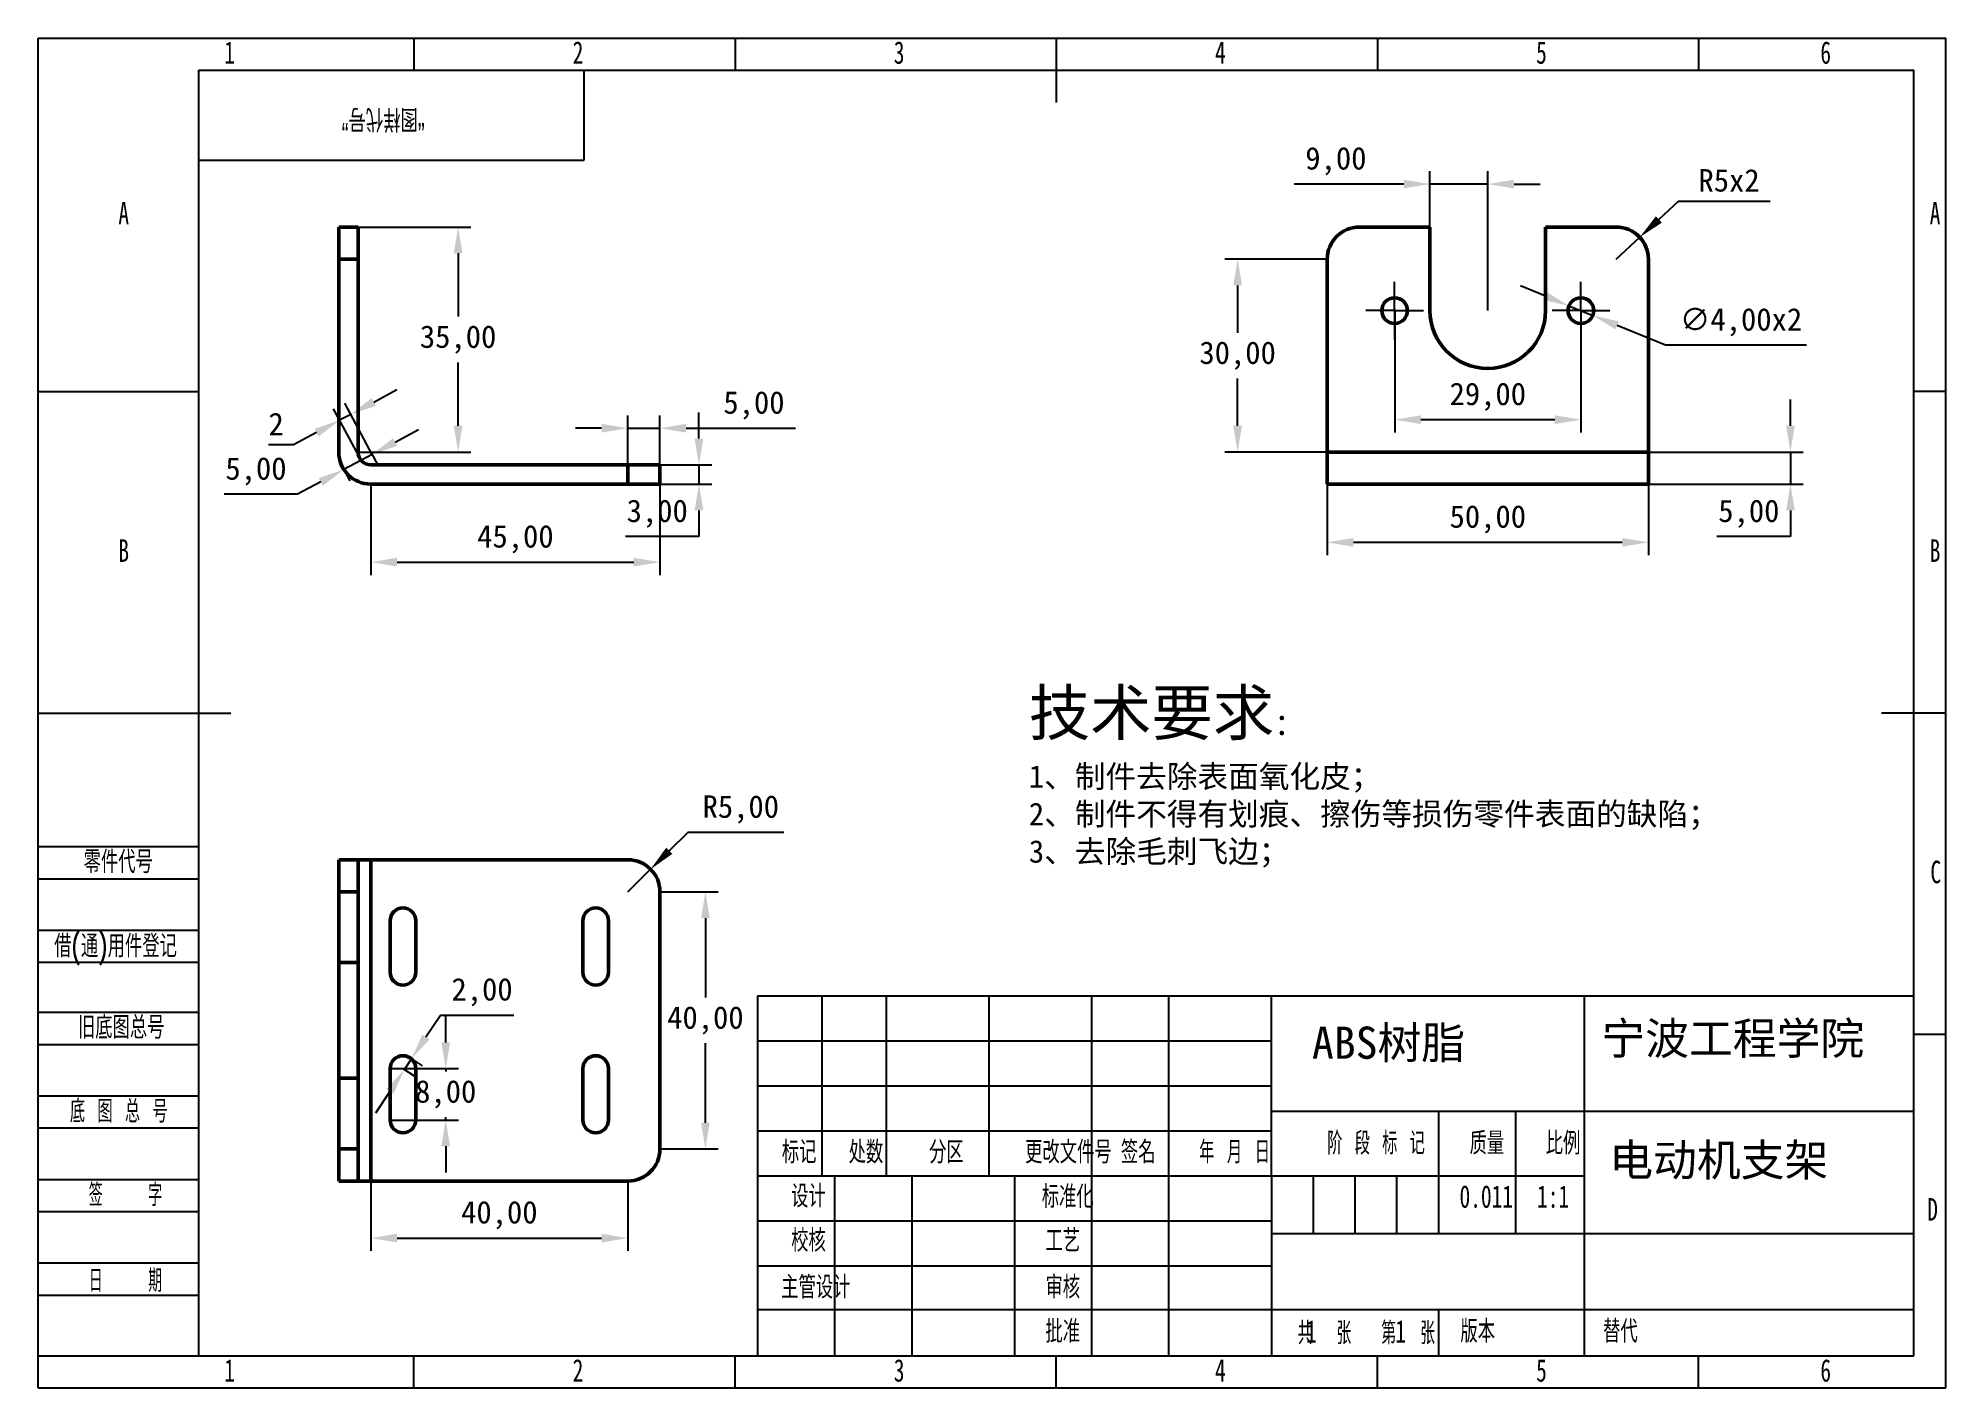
# Model space of a CAD drawing. Header units: millimetres. Extents: x 0 to 297, y 0 to 210.
import ezdxf

# ---------------------------------------------------------------- set-up
doc = ezdxf.new("R2010")
doc.units = ezdxf.units.MM
doc.header["$PDSIZE"] = -1
doc.layers.add('图框', color=7, linetype='Continuous')
for name, color, linetype, lineweight in [('标注层', 4, 'Continuous', 25), ('粗实线层', 7, 'Continuous', 25), ('轮廓实线层', 7, 'Continuous', 50)]:
    doc.layers.add(name, color=color, linetype=linetype, lineweight=lineweight)
doc.styles.add('SLDTEXTSTYLE0', font='TXT', dxfattribs={"width": 0.7, "bigfont": 'bigfont'})
doc.styles.add('SLDTEXTSTYLE1', font='TXT', dxfattribs={"width": 0.6, "bigfont": 'bigfont'})
doc.styles.add('SLDTEXTSTYLE2', font='TXT', dxfattribs={"width": 0.614286, "bigfont": 'bigfont'})
doc.styles.add('SLDTEXTSTYLE3', font='TXT', dxfattribs={"width": 0.62, "bigfont": 'bigfont'})
doc.styles.add('SLDTEXTSTYLE4', font='TXT', dxfattribs={"width": 0.566667, "bigfont": 'bigfont'})
doc.styles.add('SLDTEXTSTYLE5', font='TXT', dxfattribs={"width": 0.7})
doc.dimstyles.new('ISO-25', dxfattribs={"dimtxt": 2.5, "dimasz": 2.5, "dimexe": 1.25, "dimexo": 0.625, "dimtad": 1, "dimtxsty": 'Standard', "dimcen": 2.5, "dimadec": 0, "dimazin": 0, "dimtfac": 1, "dimtmove": 0, "dimatfit": 3, "dimfxl": 1, "dimarcsym": 0})

# ---------------------------------------------------------------- blocks, each defined once
blk = doc.blocks.new('SW_CENTERMARKSYMBOL_0')
at = {"layer": '图框', "color": 0}
for p, q in [((0, 2.5), (0, 4.5)), ((-2.5, 0), (-4.5, 0)), ((0, 0), (-2.5, 0)), ((0, 0), (0, 2.5)), ((0, 0), (0, -2.5)), ((0, 0), (2.5, 0)), ((2.5, 0), (4.5, 0)), ((0, -2.5), (0, -4.5))]:
    blk.add_line(p, q, dxfattribs=at)
blk = doc.blocks.new('SW_CENTERMARKSYMBOL_1')
at = {"layer": '图框', "color": 0}
for p, q in [((0, 2.5), (0, 4.5)), ((-2.5, 0), (-4.5, 0)), ((0, 0), (-2.5, 0)), ((0, 0), (0, 2.5)), ((0, 0), (0, -2.5)), ((0, 0), (2.5, 0)), ((2.5, 0), (4.5, 0)), ((0, -2.5), (0, -4.5))]:
    blk.add_line(p, q, dxfattribs=at)
blk = doc.blocks.new('*D3')
at = {"layer": 'Defpoints', "color": 0, "transparency": 16777216}
for p in [(51.8, 140.61), (96.8, 140.61), (96.8, 128.47)]:
    blk.add_point(p, dxfattribs=at)
at = {"layer": '标注层', "color": 0, "lineweight": -2, "transparency": 16777216}
for p, q in [((51.8, 140.61), (51.8, 126.47)), ((96.8, 140.61), (96.8, 126.47)), ((55.88, 128.47), (92.72, 128.47))]:
    blk.add_line(p, q, dxfattribs=at)
at = {"layer": '标注层', "color": 0, "transparency": 16777216}
for points in [[(55.88, 129.15), (55.88, 127.79), (51.8, 128.47)], [(92.72, 129.15), (92.72, 127.79), (96.8, 128.47)]]:
    blk.add_solid(points, dxfattribs=at)
at = {"layer": '标注层', "color": 0, "transparency": 16777216, "insert": (74.3, 132.04), "char_height": 3.5, "attachment_point": 5}
blk.add_mtext('45,00', dxfattribs=at)
blk = doc.blocks.new('*D4')
at = {"layer": 'Defpoints', "color": 0, "transparency": 16777216}
for p in [(51.8, 145.61), (47.39, 143.25), (47.59, 142.88)]:
    blk.add_point(p, dxfattribs=at)
at = {"layer": '标注层', "color": 0, "lineweight": -2, "transparency": 16777216}
for p, q in [((55.59, 147.16), (59.19, 149.09)), ((51.8, 145.61), (52.94, 143.47)), ((47.39, 143.25), (48.53, 141.12)), ((51.99, 145.24), (47.59, 142.88)), ((43.99, 140.96), (40.39, 139.03)), ((40.39, 139.03), (28.95, 139.03))]:
    blk.add_line(p, q, dxfattribs=at)
at = {"layer": '标注层', "color": 0, "transparency": 16777216}
for points in [[(55.27, 147.76), (55.91, 146.56), (51.99, 145.24)], [(43.67, 141.56), (44.31, 140.36), (47.59, 142.88)]]:
    blk.add_solid(points, dxfattribs=at)
at = {"layer": '标注层', "color": 0, "transparency": 16777216, "insert": (33.91, 142.6), "char_height": 3.5, "attachment_point": 5}
blk.add_mtext('5,00', dxfattribs=at)
blk = doc.blocks.new('*D5')
at = {"layer": 'Defpoints', "color": 0, "transparency": 16777216}
for p in [(46.94, 150.55), (50.27, 144.32), (51.99, 145.24)]:
    blk.add_point(p, dxfattribs=at)
at = {"layer": '标注层', "color": 0, "lineweight": -2, "transparency": 16777216}
for p, q in [((52.26, 153.39), (55.86, 155.32)), ((50.27, 144.32), (45.99, 152.31)), ((48.66, 151.47), (46.94, 150.55)), ((51.99, 145.24), (47.72, 153.23)), ((43.34, 148.62), (39.74, 146.7)), ((39.74, 146.7), (35.88, 146.7))]:
    blk.add_line(p, q, dxfattribs=at)
at = {"layer": '标注层', "color": 0, "transparency": 16777216}
for points in [[(51.94, 153.99), (52.58, 152.79), (48.66, 151.47)], [(43.02, 149.22), (43.66, 148.02), (46.94, 150.55)]]:
    blk.add_solid(points, dxfattribs=at)
at = {"layer": '标注层', "color": 0, "transparency": 16777216, "insert": (37.05, 149.97), "char_height": 3.5, "attachment_point": 5}
blk.add_mtext('2', dxfattribs=at)
blk = doc.blocks.new('*D6')
at = {"layer": 'Defpoints', "color": 0, "transparency": 16777216}
for p in [(96.8, 143.61), (96.8, 140.61), (102.87, 140.61)]:
    blk.add_point(p, dxfattribs=at)
at = {"layer": '标注层', "color": 0, "lineweight": -2, "transparency": 16777216}
for p, q in [((102.87, 147.69), (102.87, 151.77)), ((96.8, 143.61), (104.87, 143.61)), ((102.87, 143.61), (102.87, 140.61)), ((96.8, 140.61), (104.87, 140.61)), ((102.87, 136.53), (102.87, 132.45)), ((102.87, 132.45), (91.43, 132.45))]:
    blk.add_line(p, q, dxfattribs=at)
at = {"layer": '标注层', "color": 0, "transparency": 16777216}
for points in [[(102.19, 147.69), (103.55, 147.69), (102.87, 143.61)], [(102.19, 136.53), (103.55, 136.53), (102.87, 140.61)]]:
    blk.add_solid(points, dxfattribs=at)
at = {"layer": '标注层', "color": 0, "transparency": 16777216, "insert": (96.38, 136.01), "char_height": 3.5, "attachment_point": 5}
blk.add_mtext('3,00', dxfattribs=at)
blk = doc.blocks.new('*D7')
at = {"layer": 'Defpoints', "color": 0, "transparency": 16777216}
for p in [(96.8, 149.31), (91.8, 143.61), (96.8, 143.61)]:
    blk.add_point(p, dxfattribs=at)
at = {"layer": '标注层', "color": 0, "lineweight": -2, "transparency": 16777216}
for p, q in [((87.72, 149.31), (83.64, 149.31)), ((91.8, 143.61), (91.8, 151.31)), ((91.8, 149.31), (96.8, 149.31)), ((96.8, 143.61), (96.8, 151.31)), ((100.88, 149.31), (117.92, 149.31))]:
    blk.add_line(p, q, dxfattribs=at)
at = {"layer": '标注层', "color": 0, "transparency": 16777216}
for points in [[(87.72, 149.99), (87.72, 148.63), (91.8, 149.31)], [(100.88, 149.99), (100.88, 148.63), (96.8, 149.31)]]:
    blk.add_solid(points, dxfattribs=at)
at = {"layer": '标注层', "color": 0, "transparency": 16777216, "insert": (111.44, 152.87), "char_height": 3.5, "attachment_point": 5}
blk.add_mtext('5,00', dxfattribs=at)
blk = doc.blocks.new('*D8')
at = {"layer": 'Defpoints', "color": 0, "transparency": 16777216}
for p in [(49.8, 180.61), (49.8, 145.61), (65.38, 145.61)]:
    blk.add_point(p, dxfattribs=at)
at = {"layer": '标注层', "color": 0, "lineweight": -2, "transparency": 16777216}
for p, q in [((49.8, 180.61), (67.38, 180.61)), ((65.38, 176.53), (65.38, 166.67)), ((65.38, 149.69), (65.38, 159.54)), ((49.8, 145.61), (67.38, 145.61))]:
    blk.add_line(p, q, dxfattribs=at)
at = {"layer": '标注层', "color": 0, "transparency": 16777216}
for points in [[(64.7, 176.53), (66.06, 176.53), (65.38, 180.61)], [(64.7, 149.69), (66.06, 149.69), (65.38, 145.61)]]:
    blk.add_solid(points, dxfattribs=at)
at = {"layer": '标注层', "color": 0, "transparency": 16777216, "insert": (65.38, 163.11), "char_height": 3.5, "attachment_point": 5}
blk.add_mtext('35,00', dxfattribs=at)
blk = doc.blocks.new('*D9')
at = {"layer": 'Defpoints', "color": 0, "transparency": 16777216}
for p in [(200.69, 140.61), (250.69, 140.61), (250.69, 131.56)]:
    blk.add_point(p, dxfattribs=at)
at = {"layer": '标注层', "color": 0, "lineweight": -2, "transparency": 16777216}
for p, q in [((200.69, 140.61), (200.69, 129.56)), ((250.69, 140.61), (250.69, 129.56)), ((204.77, 131.56), (246.61, 131.56))]:
    blk.add_line(p, q, dxfattribs=at)
at = {"layer": '标注层', "color": 0, "transparency": 16777216}
for points in [[(204.77, 132.24), (204.77, 130.88), (200.69, 131.56)], [(246.61, 132.24), (246.61, 130.88), (250.69, 131.56)]]:
    blk.add_solid(points, dxfattribs=at)
at = {"layer": '标注层', "color": 0, "transparency": 16777216, "insert": (225.69, 135.13), "char_height": 3.5, "attachment_point": 5}
blk.add_mtext('50,00', dxfattribs=at)
blk = doc.blocks.new('*D10')
at = {"layer": 'Defpoints', "color": 0, "transparency": 16777216}
for p in [(249.34, 179.02), (245.69, 175.61)]:
    blk.add_point(p, dxfattribs=at)
at = {"layer": '标注层', "color": 0, "lineweight": -2, "transparency": 16777216}
for p, q in [((255.31, 184.58), (252.33, 181.8)), ((269.67, 184.58), (255.31, 184.58)), ((245.69, 175.61), (249.34, 179.02))]:
    blk.add_line(p, q, dxfattribs=at)
at = {"layer": '标注层', "color": 0, "transparency": 16777216}
blk.add_solid([(251.86, 182.29), (252.79, 181.3), (249.34, 179.02)], dxfattribs=at)
at = {"layer": '标注层', "color": 0, "transparency": 16777216, "insert": (263.25, 187.85), "char_height": 3.5, "attachment_point": 5}
blk.add_mtext('R5x2', dxfattribs=at)
blk = doc.blocks.new('*D11')
at = {"layer": 'Defpoints', "color": 0, "transparency": 16777216}
for p in [(211.19, 167.61), (240.19, 167.61), (211.19, 150.63)]:
    blk.add_point(p, dxfattribs=at)
at = {"layer": '标注层', "color": 0, "lineweight": -2, "transparency": 16777216}
for p, q in [((211.19, 167.61), (211.19, 148.63)), ((240.19, 167.61), (240.19, 148.63)), ((236.11, 150.63), (215.27, 150.63))]:
    blk.add_line(p, q, dxfattribs=at)
at = {"layer": '标注层', "color": 0, "transparency": 16777216}
for points in [[(215.27, 151.31), (215.27, 149.95), (211.19, 150.63)], [(236.11, 151.31), (236.11, 149.95), (240.19, 150.63)]]:
    blk.add_solid(points, dxfattribs=at)
at = {"layer": '标注层', "color": 0, "transparency": 16777216, "insert": (225.69, 154.2), "char_height": 3.5, "attachment_point": 5}
blk.add_mtext('29,00', dxfattribs=at)
blk = doc.blocks.new('*D12')
at = {"layer": 'Defpoints', "color": 0, "transparency": 16777216}
for p in [(216.69, 187.3), (216.69, 167.61), (225.69, 167.61)]:
    blk.add_point(p, dxfattribs=at)
at = {"layer": '标注层', "color": 0, "lineweight": -2, "transparency": 16777216}
for p, q in [((212.61, 187.3), (195.56, 187.3)), ((216.69, 167.61), (216.69, 189.3)), ((225.69, 187.3), (216.69, 187.3)), ((225.69, 167.61), (225.69, 189.3)), ((229.77, 187.3), (233.85, 187.3))]:
    blk.add_line(p, q, dxfattribs=at)
at = {"layer": '标注层', "color": 0, "transparency": 16777216}
for points in [[(212.61, 187.98), (212.61, 186.62), (216.69, 187.3)], [(229.77, 187.98), (229.77, 186.62), (225.69, 187.3)]]:
    blk.add_solid(points, dxfattribs=at)
at = {"layer": '标注层', "color": 0, "transparency": 16777216, "insert": (202.04, 190.86), "char_height": 3.5, "attachment_point": 5}
blk.add_mtext('9,00', dxfattribs=at)
blk = doc.blocks.new('*D13')
at = {"layer": 'Defpoints', "color": 0, "transparency": 16777216}
for p in [(238.33, 168.36), (242.04, 166.85)]:
    blk.add_point(p, dxfattribs=at)
at = {"layer": '标注层', "color": 0, "lineweight": -2, "transparency": 16777216}
for p, q in [((234.56, 169.9), (230.78, 171.44)), ((238.33, 168.36), (242.04, 166.85)), ((253.37, 162.23), (245.82, 165.31)), ((275.32, 162.23), (253.37, 162.23))]:
    blk.add_line(p, q, dxfattribs=at)
at = {"layer": '标注层', "color": 0, "transparency": 16777216}
for points in [[(234.81, 170.53), (234.3, 169.27), (238.33, 168.36)], [(246.07, 165.94), (245.56, 164.68), (242.04, 166.85)]]:
    blk.add_solid(points, dxfattribs=at)
at = {"layer": '标注层', "color": 0, "transparency": 16777216, "insert": (265.11, 165.8), "char_height": 3.5, "attachment_point": 5}
blk.add_mtext('∅4,00x2', dxfattribs=at)
blk = doc.blocks.new('*D14')
at = {"layer": 'Defpoints', "color": 0, "transparency": 16777216}
for p in [(186.74, 175.61), (200.69, 175.61), (200.69, 145.61)]:
    blk.add_point(p, dxfattribs=at)
at = {"layer": '标注层', "color": 0, "lineweight": -2, "transparency": 16777216}
for p, q in [((200.69, 175.61), (184.74, 175.61)), ((186.74, 171.53), (186.74, 164.17)), ((186.74, 149.69), (186.74, 157.04)), ((200.69, 145.61), (184.74, 145.61))]:
    blk.add_line(p, q, dxfattribs=at)
at = {"layer": '标注层', "color": 0, "transparency": 16777216}
for points in [[(186.06, 171.53), (187.42, 171.53), (186.74, 175.61)], [(186.06, 149.69), (187.42, 149.69), (186.74, 145.61)]]:
    blk.add_solid(points, dxfattribs=at)
at = {"layer": '标注层', "color": 0, "transparency": 16777216, "insert": (186.74, 160.61), "char_height": 3.5, "attachment_point": 5}
blk.add_mtext('30,00', dxfattribs=at)
blk = doc.blocks.new('*D15')
at = {"layer": 'Defpoints', "color": 0, "transparency": 16777216}
for p in [(250.69, 145.61), (250.69, 140.61), (272.81, 140.61)]:
    blk.add_point(p, dxfattribs=at)
at = {"layer": '标注层', "color": 0, "lineweight": -2, "transparency": 16777216}
for p, q in [((272.81, 149.69), (272.81, 153.77)), ((250.69, 145.61), (274.81, 145.61)), ((272.81, 145.61), (272.81, 140.61)), ((250.69, 140.61), (274.81, 140.61)), ((272.81, 136.53), (272.81, 132.45)), ((272.81, 132.45), (261.37, 132.45))]:
    blk.add_line(p, q, dxfattribs=at)
at = {"layer": '标注层', "color": 0, "transparency": 16777216}
for points in [[(272.13, 149.69), (273.49, 149.69), (272.81, 145.61)], [(272.13, 136.53), (273.49, 136.53), (272.81, 140.61)]]:
    blk.add_solid(points, dxfattribs=at)
at = {"layer": '标注层', "color": 0, "transparency": 16777216, "insert": (266.33, 136.01), "char_height": 3.5, "attachment_point": 5}
blk.add_mtext('5,00', dxfattribs=at)
blk = doc.blocks.new('*D16')
at = {"layer": 'Defpoints', "color": 0, "transparency": 16777216}
for p in [(57.9, 51.34), (58.12, 51.2), (56.8, 49.67)]:
    blk.add_point(p, dxfattribs=at)
at = {"layer": '标注层', "color": 0, "lineweight": -2, "transparency": 16777216}
for p, q in [((60.38, 54.6), (62.63, 58)), ((62.63, 58), (74.07, 58)), ((57.02, 49.53), (58.12, 51.2)), ((57.9, 51.34), (59.79, 50.09)), ((56.8, 49.67), (58.68, 48.42)), ((54.76, 46.13), (52.51, 42.73))]:
    blk.add_line(p, q, dxfattribs=at)
at = {"layer": '标注层', "color": 0, "transparency": 16777216}
for points in [[(59.81, 54.97), (60.94, 54.22), (58.12, 51.2)], [(54.2, 46.5), (55.33, 45.75), (57.02, 49.53)]]:
    blk.add_solid(points, dxfattribs=at)
at = {"layer": '标注层', "color": 0, "transparency": 16777216, "insert": (69.11, 61.56), "char_height": 3.5, "attachment_point": 5}
blk.add_mtext('2,00', dxfattribs=at)
blk = doc.blocks.new('*D17')
at = {"layer": 'Defpoints', "color": 0, "transparency": 16777216}
for p in [(54.8, 49.67), (63.45, 49.67), (54.8, 41.67)]:
    blk.add_point(p, dxfattribs=at)
at = {"layer": '标注层', "color": 0, "lineweight": -2, "transparency": 16777216}
for p, q in [((63.45, 53.75), (63.45, 57.83)), ((54.8, 49.67), (65.45, 49.67)), ((63.45, 49.67), (63.45, 49.24)), ((54.8, 41.67), (65.45, 41.67)), ((63.45, 41.67), (63.45, 42.11)), ((63.45, 37.59), (63.45, 33.51))]:
    blk.add_line(p, q, dxfattribs=at)
at = {"layer": '标注层', "color": 0, "transparency": 16777216}
for points in [[(62.77, 53.75), (64.13, 53.75), (63.45, 49.67)], [(62.77, 37.59), (64.13, 37.59), (63.45, 41.67)]]:
    blk.add_solid(points, dxfattribs=at)
at = {"layer": '标注层', "color": 0, "transparency": 16777216, "insert": (63.45, 45.67), "char_height": 3.5, "attachment_point": 5}
blk.add_mtext('8,00', dxfattribs=at)
blk = doc.blocks.new('*D18')
at = {"layer": 'Defpoints', "color": 0, "transparency": 16777216}
for p in [(51.8, 32.17), (91.8, 32.17), (91.8, 23.3)]:
    blk.add_point(p, dxfattribs=at)
at = {"layer": '标注层', "color": 0, "lineweight": -2, "transparency": 16777216}
for p, q in [((51.8, 32.17), (51.8, 21.3)), ((91.8, 32.17), (91.8, 21.3)), ((55.88, 23.3), (87.72, 23.3))]:
    blk.add_line(p, q, dxfattribs=at)
at = {"layer": '标注层', "color": 0, "transparency": 16777216}
for points in [[(55.88, 23.98), (55.88, 22.62), (51.8, 23.3)], [(87.72, 23.98), (87.72, 22.62), (91.8, 23.3)]]:
    blk.add_solid(points, dxfattribs=at)
at = {"layer": '标注层', "color": 0, "transparency": 16777216, "insert": (71.8, 26.87), "char_height": 3.5, "attachment_point": 5}
blk.add_mtext('40,00', dxfattribs=at)
blk = doc.blocks.new('*D19')
at = {"layer": 'Defpoints', "color": 0, "transparency": 16777216}
for p in [(96.8, 77.17), (103.88, 77.17), (96.8, 37.17)]:
    blk.add_point(p, dxfattribs=at)
at = {"layer": '标注层', "color": 0, "lineweight": -2, "transparency": 16777216}
for p, q in [((96.8, 77.17), (105.88, 77.17)), ((103.88, 73.09), (103.88, 60.74)), ((103.88, 41.25), (103.88, 53.61)), ((96.8, 37.17), (105.88, 37.17))]:
    blk.add_line(p, q, dxfattribs=at)
at = {"layer": '标注层', "color": 0, "transparency": 16777216}
for points in [[(103.2, 73.09), (104.56, 73.09), (103.88, 77.17)], [(103.2, 41.25), (104.56, 41.25), (103.88, 37.17)]]:
    blk.add_solid(points, dxfattribs=at)
at = {"layer": '标注层', "color": 0, "transparency": 16777216, "insert": (103.88, 57.17), "char_height": 3.5, "attachment_point": 5}
blk.add_mtext('40,00', dxfattribs=at)
blk = doc.blocks.new('*D20')
at = {"layer": 'Defpoints', "color": 0, "transparency": 16777216}
for p in [(95.35, 80.69), (91.8, 77.17)]:
    blk.add_point(p, dxfattribs=at)
at = {"layer": '标注层', "color": 0, "lineweight": -2, "transparency": 16777216}
for p, q in [((101.16, 86.43), (98.25, 83.56)), ((116.1, 86.43), (101.16, 86.43)), ((91.8, 77.17), (95.35, 80.69))]:
    blk.add_line(p, q, dxfattribs=at)
at = {"layer": '标注层', "color": 0, "transparency": 16777216}
blk.add_solid([(97.78, 84.04), (98.73, 83.08), (95.35, 80.69)], dxfattribs=at)
at = {"layer": '标注层', "color": 0, "transparency": 16777216, "insert": (109.39, 89.99), "char_height": 3.5, "attachment_point": 5}
blk.add_mtext('R5,00', dxfattribs=at)

msp = doc.modelspace()

# ---------------------------------------------------------------- linework, layer by layer
at = {"layer": '图框'}
for p, q in [((0, 0), (0, 210)), ((0, 210), (297, 210)), ((58.5, 210), (58.5, 205)), ((108.5, 210), (108.5, 205)), ((208.5, 210), (208.5, 205)), ((258.5, 210), (258.5, 205)), ((297, 0), (297, 210)), ((0, 155), (25, 155)), ((297, 155), (292, 155)), ((0, 84.221), (25, 84.221)), ((0, 79.221), (25, 79.221)), ((0, 71.221), (25, 71.221)), ((0, 66.221), (25, 66.221)), ((0, 58.43), (25, 58.43)), ((112, 54), (192, 54)), ((297, 55), (292, 55)), ((0, 53.43), (25, 53.43)), ((0, 45.43), (25, 45.43)), ((112, 47), (192, 47)), ((0, 40.43), (25, 40.43)), ((198.5, 33), (198.5, 24)), ((205, 33), (205, 24)), ((211.5, 33), (211.5, 24)), ((0, 32.43), (25, 32.43)), ((0, 27.43), (25, 27.43)), ((0, 19.43), (25, 19.43)), ((0, 14.43), (25, 14.43)), ((0, 5), (25, 5)), ((58.5, 0), (58.5, 5)), ((108.5, 0), (108.5, 5)), ((208.5, 0), (208.5, 5)), ((258.5, 0), (258.5, 5)), ((0, 0), (297, 0))]:
    msp.add_line(p, q, dxfattribs=at)
at = {"layer": '图框', "lineweight": 25}
for p, q in [((158.5, 210), (158.5, 200)), ((0, 105), (30, 105)), ((297, 105), (287, 105)), ((112, 61), (112, 5)), ((112, 61), (292, 61)), ((122, 61), (122, 33)), ((132, 61), (132, 33)), ((148, 61), (148, 33)), ((164, 61), (164, 5)), ((176, 61), (176, 5)), ((191.968, 61.052), (192.005, 5)), ((240.692, 61), (240.692, 5)), ((191.98, 43.052), (291.98, 43.052)), ((218, 43.069), (218, 24.069)), ((230, 43), (230, 24)), ((112, 40), (192, 40)), ((112, 33), (192, 33)), ((124, 33), (124, 5)), ((136, 33), (136, 5)), ((152, 33), (152, 5)), ((192.015, 33), (240.692, 33)), ((112, 26), (192, 26)), ((192, 24), (292, 24)), ((112, 19), (192, 19)), ((112, 12.166), (192, 12.166)), ((192, 12.166), (292, 12.166)), ((218, 12.166), (218, 5)), ((25, 5), (292, 5)), ((158.5, 0), (158.5, 5))]:
    msp.add_line(p, q, dxfattribs=at)
at = {"layer": '图框', "linetype": 'Continuous', "lineweight": 25}
for p, q in [((25, 5), (25, 205)), ((25, 205), (292, 205)), ((292, 5), (292, 205))]:
    msp.add_line(p, q, dxfattribs=at)
at = {"layer": '粗实线层'}
for p, q in [((85, 191), (85, 205)), ((25, 191), (85, 191))]:
    msp.add_line(p, q, dxfattribs=at)
at = {"layer": '轮廓实线层'}
for p, q in [((46.798, 180.607), (49.798, 180.607)), ((46.798, 175.607), (46.798, 180.607)), ((49.798, 180.607), (49.798, 175.607)), ((216.685, 180.607), (205.685, 180.607)), ((216.685, 180.607), (216.685, 167.607)), ((234.685, 180.607), (234.685, 167.607)), ((245.685, 180.607), (234.685, 180.607)), ((49.798, 175.607), (46.798, 175.607)), ((46.798, 175.607), (46.798, 145.607)), ((49.798, 145.607), (49.798, 175.607)), ((200.685, 175.607), (200.685, 145.607)), ((250.685, 175.607), (250.685, 145.607)), ((200.685, 145.607), (250.685, 145.607)), ((200.685, 140.607), (200.685, 145.607)), ((250.685, 145.607), (250.685, 140.607)), ((91.798, 143.607), (51.798, 143.607)), ((91.798, 140.607), (91.798, 143.607)), ((91.798, 143.607), (96.798, 143.607)), ((96.798, 143.607), (96.798, 140.607)), ((51.798, 140.607), (91.798, 140.607)), ((96.798, 140.607), (91.798, 140.607)), ((250.685, 140.607), (200.685, 140.607)), ((46.798, 82.174), (49.798, 82.174)), ((46.798, 77.174), (46.798, 82.174)), ((49.798, 82.174), (49.798, 77.174)), ((51.798, 82.174), (49.798, 82.174)), ((51.798, 32.174), (51.798, 82.174)), ((91.798, 82.174), (51.798, 82.174)), ((49.798, 77.174), (46.798, 77.174)), ((46.798, 66.174), (46.798, 77.174)), ((49.798, 66.174), (49.798, 77.174)), ((96.798, 37.174), (96.798, 77.174)), ((54.798, 64.674), (54.798, 72.674)), ((58.798, 72.674), (58.798, 64.674)), ((84.798, 64.674), (84.798, 72.674)), ((88.798, 72.674), (88.798, 64.674)), ((49.798, 66.174), (46.798, 66.174)), ((46.798, 48.174), (46.798, 66.174)), ((49.798, 48.174), (49.798, 66.174)), ((49.798, 48.174), (46.798, 48.174)), ((46.798, 37.174), (46.798, 48.174)), ((49.798, 37.174), (49.798, 48.174)), ((54.798, 41.674), (54.798, 49.674)), ((58.798, 49.674), (58.798, 41.674)), ((84.798, 41.674), (84.798, 49.674)), ((88.798, 49.674), (88.798, 41.674)), ((46.798, 37.174), (49.798, 37.174)), ((46.798, 32.174), (46.798, 37.174)), ((49.798, 37.174), (49.798, 32.174)), ((49.798, 32.174), (46.798, 32.174)), ((51.798, 32.174), (49.798, 32.174)), ((91.798, 32.174), (51.798, 32.174))]:
    msp.add_line(p, q, dxfattribs=at)
for centre in [(211.185, 167.607), (240.185, 167.607)]:
    msp.add_circle(centre, 2, dxfattribs=at)
for centre, radius, start, end in [((205.685, 175.607), 5, 90, 180), ((245.685, 175.607), 5, 0, 90), ((225.685, 167.607), 9, 180, 0), ((51.798, 145.607), 5, 180, 270), ((51.798, 145.607), 2, 180, 270), ((91.798, 77.174), 5, 0, 90), ((56.798, 72.674), 2, 0, 180), ((86.798, 72.674), 2, 0, 180), ((56.798, 64.674), 2, 180, 0), ((86.798, 64.674), 2, 180, 0), ((56.798, 49.674), 2, 0, 180), ((86.798, 49.674), 2, 0, 180), ((56.798, 41.674), 2, 180, 0), ((86.798, 41.674), 2, 180, 0), ((91.798, 37.174), 5, 270, 0)]:
    msp.add_arc(centre, radius, start, end, dxfattribs=at)

# ---------------------------------------------------------------- block references
for name, p in [('SW_CENTERMARKSYMBOL_1', (211.185, 167.607)), ('SW_CENTERMARKSYMBOL_0', (240.185, 167.607))]:
    msp.add_blockref(name, p, dxfattribs=at)

# ---------------------------------------------------------------- texts
at = {"layer": '图框', "char_height": 3.5}
for s, insert, attachment_point, style in [('1', (29.794, 209.52), 2, 'SLDTEXTSTYLE5'), ('2', (84.044, 209.52), 2, 'SLDTEXTSTYLE5'), ('3', (134.044, 209.52), 2, 'SLDTEXTSTYLE5'), ('4', (184.044, 209.52), 2, 'SLDTEXTSTYLE5'), ('5', (234.044, 209.52), 2, 'SLDTEXTSTYLE5'), ('6', (278.297, 209.52), 2, 'SLDTEXTSTYLE5'), ('A', (13.32, 184.52), 2, 'SLDTEXTSTYLE5'), ('A', (295.32, 184.52), 2, 'SLDTEXTSTYLE5'), ('B', (13.32, 132.02), 2, 'SLDTEXTSTYLE5'), ('B', (295.32, 132.02), 2, 'SLDTEXTSTYLE5'), ('零件代号', (7.084, 83.579), 1, 'SLDTEXTSTYLE0'), ('C', (295.427, 82.02), 2, 'SLDTEXTSTYLE5'), ('借(通)用件登记', (2.496, 70.473), 1, 'SLDTEXTSTYLE0'), ('旧底图总号', (6.194, 57.824), 1, 'SLDTEXTSTYLE0'), ('底 图 总 号', (4.947, 44.766), 1, 'SLDTEXTSTYLE2'), ('标记', (118.479, 38.417), 2, 'SLDTEXTSTYLE0'), ('处数', (128.868, 38.417), 2, 'SLDTEXTSTYLE0'), ('分区', (141.39, 38.417), 2, 'SLDTEXTSTYLE0'), ('更改文件号', (160.39, 38.417), 2, 'SLDTEXTSTYLE0'), ('签名', (171.258, 38.417), 2, 'SLDTEXTSTYLE0'), ('年 月 日', (186.261, 38.417), 2, 'SLDTEXTSTYLE3'), ('阶 段 标 记', (208.286, 39.805), 2, 'SLDTEXTSTYLE2'), ('质量', (225.553, 39.805), 2, 'SLDTEXTSTYLE0'), ('比例', (237.401, 39.805), 2, 'SLDTEXTSTYLE0'), ('签    字', (13.591, 31.764), 2, 'SLDTEXTSTYLE4'), ('设计', (119.928, 31.558), 2, 'SLDTEXTSTYLE0'), ('标准化', (160.285, 31.492), 2, 'SLDTEXTSTYLE0'), ('0.011', (225.455, 31.521), 2, 'SLDTEXTSTYLE5'), ('1:1', (235.858, 31.521), 2, 'SLDTEXTSTYLE5'), ('D', (294.93, 29.52), 2, 'SLDTEXTSTYLE5'), ('校核', (119.928, 24.679), 2, 'SLDTEXTSTYLE0'), ('工艺', (159.517, 24.643), 2, 'SLDTEXTSTYLE0'), ('日    期', (13.591, 18.413), 2, 'SLDTEXTSTYLE4'), ('主管设计', (121.069, 17.399), 2, 'SLDTEXTSTYLE0'), ('审核', (159.517, 17.399), 2, 'SLDTEXTSTYLE0'), ('批准', (159.519, 10.523), 2, 'SLDTEXTSTYLE0'), ('共  张', (200.263, 10.262), 2, 'SLDTEXTSTYLE1'), ('1', (197.393, 10.531), 1, 'SLDTEXTSTYLE5'), ('第  张', (213.29, 10.262), 2, 'SLDTEXTSTYLE1'), ('1', (211.295, 10.531), 1, 'SLDTEXTSTYLE5'), ('版本', (224.12, 10.531), 2, 'SLDTEXTSTYLE0'), ('替代', (243.641, 10.531), 1, 'SLDTEXTSTYLE0'), ('1', (29.794, 4.465), 2, 'SLDTEXTSTYLE5'), ('2', (84.044, 4.465), 2, 'SLDTEXTSTYLE5'), ('3', (134.044, 4.465), 2, 'SLDTEXTSTYLE5'), ('4', (184.044, 4.465), 2, 'SLDTEXTSTYLE5'), ('5', (234.044, 4.465), 2, 'SLDTEXTSTYLE5'), ('6', (278.297, 4.465), 2, 'SLDTEXTSTYLE5')]:
    msp.add_mtext(s, dxfattribs=dict(at, insert=insert, attachment_point=attachment_point, style=style))
at = {"layer": '图框', "insert": (53.719, 195.655), "char_height": 3.5, "attachment_point": 2, "rotation": 180, "style": 'SLDTEXTSTYLE0'}
msp.add_mtext('“图样代号”', dxfattribs=at)
at = {"layer": '标注层', "attachment_point": 1}
for s, width, insert, char_height in [('{\\fFangSong|b0|i0|c134|p49;\\H2x;技术要求\\H0.5x;：\\P1、制件去除表面氧化皮；\\P2、制件不得有划痕、擦伤等损伤零件表面的缺陷；\\P3、去除毛刺飞边；}', 116.22337, (154.236, 108.547), 3.5), ('{\\fFangSong|b0|i0|c134|p49;ABS树脂}', 43.31662, (198.313, 56.203), 5), ('{\\fFangSong|b0|i0|c134|p49;宁波工程学院}', 45.94076, (243.363, 56.868), 5), ('{\\fSimSun|b0|i0|c134|p2;电动机支架}', 42.39205, (244.598, 37.95), 5)]:
    msp.add_mtext_dynamic_manual_height_columns(s, width=width, gutter_width=17.5, heights=[0], dxfattribs=dict(at, insert=insert, char_height=char_height))

# ---------------------------------------------------------------- dimensions: what is measured, and where the dimension line sits
at = {"layer": '标注层'}
for base, p1, p2, picture, middle in [((216.685, 187.298), (225.685, 167.607), (216.685, 167.607), '*D12', (202.043, 190.863)), ((211.185, 150.633), (240.185, 167.607), (211.185, 167.607), '*D11', (225.685, 154.198)), ((96.798, 149.305), (91.798, 143.607), (96.798, 143.607), '*D7', (111.44, 152.871)), ((96.798, 128.47), (51.798, 140.607), (96.798, 140.607), '*D3', (74.298, 132.036)), ((250.685, 131.563), (200.685, 140.607), (250.685, 140.607), '*D9', (225.685, 135.129)), ((91.798, 23.302), (51.798, 32.174), (91.798, 32.174), '*D18', (71.798, 26.867))]:
    dim = msp.add_linear_dim(base=base, p1=p1, p2=p2, dimstyle='ISO-25', override={"dimtxt": 3.5, "dimasz": 4.08, "dimexe": 2, "dimexo": 0, "dimgap": 1.524, "dimtih": 1, "dimtoh": 1, "dimzin": 0, "dimadec": 2, "dimtzin": 0}, dxfattribs=at)
    dim.commit()
    dim.dimension.update_dxf_attribs({"geometry": picture, "text_midpoint": middle})
dim = msp.add_radius_dim(center=(245.685, 175.607), mpoint=(249.343, 179.016), text='R5x2', dimstyle='ISO-25', override={"dimtxt": 3.5, "dimasz": 4.08, "dimexe": 2, "dimexo": 0, "dimgap": 1.524, "dimtih": 1, "dimtoh": 1, "dimzin": 0, "dimadec": 2, "dimtzin": 0}, dxfattribs=at)
dim.commit()
dim.dimension.update_dxf_attribs({"geometry": '*D10', "text_midpoint": (263.253, 187.853)})
for base, p1, p2, picture, middle in [((65.384, 145.607), (49.798, 180.607), (49.798, 145.607), '*D8', (65.384, 163.107)), ((186.74, 175.607), (200.685, 145.607), (200.685, 175.607), '*D14', (186.74, 160.607)), ((102.866, 140.607), (96.798, 143.607), (96.798, 140.607), '*D6', (96.384, 136.012)), ((272.808, 140.607), (250.685, 145.607), (250.685, 140.607), '*D15', (266.326, 136.012)), ((103.875, 77.174), (96.798, 37.174), (96.798, 77.174), '*D19', (103.875, 57.174))]:
    dim = msp.add_linear_dim(base=base, p1=p1, p2=p2, angle=90, dimstyle='ISO-25', override={"dimtxt": 3.5, "dimasz": 4.08, "dimexe": 2, "dimexo": 0, "dimgap": 1.524, "dimtih": 1, "dimtoh": 1, "dimzin": 0, "dimadec": 2, "dimtzin": 0}, dxfattribs=at)
    dim.commit()
    dim.dimension.update_dxf_attribs({"geometry": picture, "text_midpoint": middle})
dim = msp.add_diameter_dim_2p(p1=(238.333, 168.362), p2=(242.037, 166.852), text='<>x2', dimstyle='ISO-25', override={"dimtxt": 3.5, "dimasz": 4.08, "dimexe": 2, "dimexo": 0, "dimgap": 1.524, "dimtih": 1, "dimtoh": 1, "dimzin": 0, "dimadec": 2, "dimtzin": 0}, dxfattribs=at)
dim.commit()
dim.dimension.update_dxf_attribs({"geometry": '*D13', "text_midpoint": (265.107, 165.796)})
dim = msp.add_aligned_dim(p1=(51.995, 145.238), p2=(50.27, 144.316), distance=-7.067, text='2', dimstyle='ISO-25', override={"dimtxt": 3.5, "dimasz": 4.08, "dimexe": 2, "dimexo": 0, "dimgap": 1.524, "dimtih": 1, "dimtoh": 1, "dimzin": 0, "dimadec": 2, "dimtzin": 0}, dxfattribs=at)
dim.commit()
dim.dimension.update_dxf_attribs({"geometry": '*D5', "text_midpoint": (37.051, 149.974)})
for p1, p2, distance, picture, middle in [((51.798, 145.607), (47.388, 143.249), 0.418, '*D4', (33.907, 142.598)), ((56.798, 49.674), (57.903, 51.341), -0.264, '*D16', (69.113, 61.563)), ((54.798, 41.674), (54.798, 49.674), -8.651, '*D17', (63.448, 45.674))]:
    dim = msp.add_aligned_dim(p1=p1, p2=p2, distance=distance, dimstyle='ISO-25', override={"dimtxt": 3.5, "dimasz": 4.08, "dimexe": 2, "dimexo": 0, "dimgap": 1.524, "dimtih": 1, "dimtoh": 1, "dimzin": 0, "dimadec": 2, "dimtzin": 0}, dxfattribs=at)
    dim.commit()
    dim.dimension.update_dxf_attribs({"geometry": picture, "text_midpoint": middle})
dim = msp.add_radius_dim(center=(91.798, 77.174), mpoint=(95.353, 80.69), dimstyle='ISO-25', override={"dimtxt": 3.5, "dimasz": 4.08, "dimexe": 2, "dimexo": 0, "dimgap": 1.524, "dimtih": 1, "dimtoh": 1, "dimzin": 0, "dimadec": 2, "dimtzin": 0}, dxfattribs=at)
dim.commit()
dim.dimension.update_dxf_attribs({"geometry": '*D20', "text_midpoint": (109.387, 89.993)})

doc.saveas('drawing.dxf')
